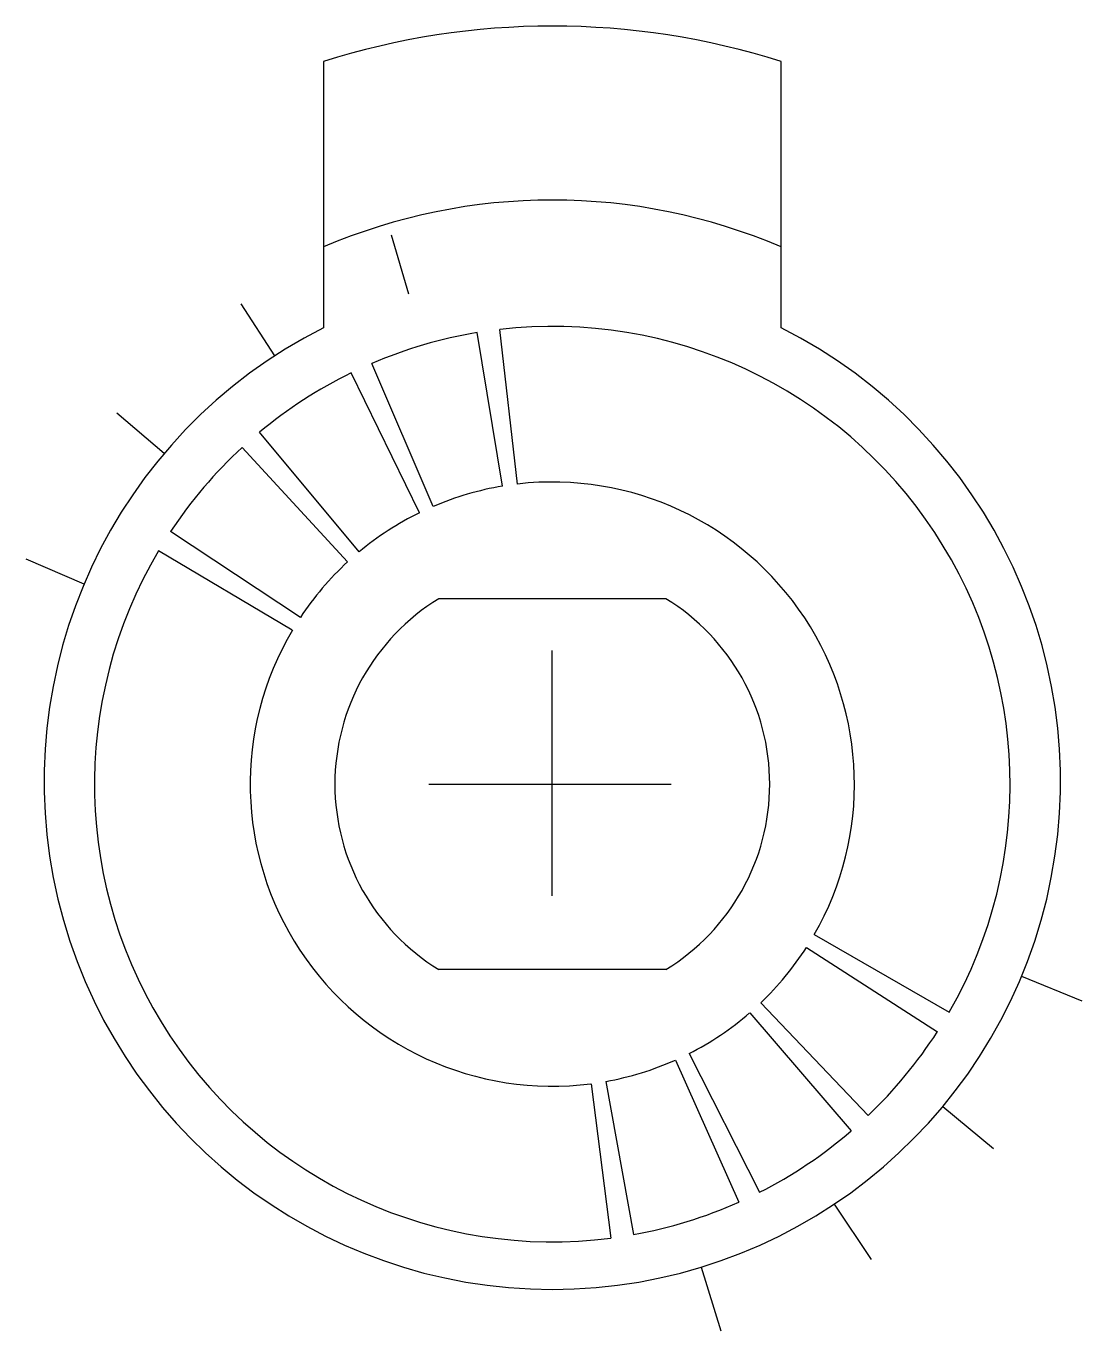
# Model space of a CAD drawing. Header units: millimetres. Extents: x -11.5 to 11.6, y -11.9 to 16.6.
import ezdxf

# ---------------------------------------------------------------- set-up
doc = ezdxf.new("R2010")
doc.units = ezdxf.units.MM

msp = doc.modelspace()

# ---------------------------------------------------------------- linework, layer by layer
for p, q in [((-5, 15.784), (-5, 9.97)), ((5, 9.97), (5, 15.784)), ((-3.136, 10.7), (-3.516, 11.995)), ((-6.061, 9.359), (-6.794, 10.492)), ((-1.085, 6.51), (-1.643, 9.864)), ((-0.758, 6.556), (-1.148, 9.934)), ((-2.601, 6.066), (-3.941, 9.191)), ((-2.901, 5.928), (-4.396, 8.982)), ((-8.478, 7.224), (-9.515, 8.107)), ((-4.222, 5.073), (-6.398, 7.686)), ((-4.471, 4.855), (-6.774, 7.356)), ((-5.503, 3.643), (-8.338, 5.52)), ((-10.229, 4.371), (-11.494, 4.912)), ((-5.679, 3.364), (-8.604, 5.097)), ((2.482, 4.05), (-2.482, 4.05)), ((0, -2.44), (0, 2.921)), ((-2.694, 0), (2.593, 0)), ((5.723, -3.287), (8.671, -4.981)), ((5.552, -3.569), (8.412, -5.408)), ((2.482, -4.05), (-2.482, -4.05)), ((10.251, -4.197), (11.568, -4.736)), ((4.555, -4.776), (6.902, -7.237)), ((4.311, -4.998), (6.531, -7.573)), ((2.988, -5.885), (4.527, -8.917)), ((2.69, -6.027), (4.075, -9.132)), ((0.845, -6.546), (1.28, -9.918)), ((1.171, -6.495), (1.774, -9.841)), ((8.53, -7.043), (9.639, -7.959)), ((6.155, -9.178), (6.962, -10.382)), ((3.253, -10.553), (3.683, -11.945))]:
    msp.add_line(p, q)
for centre, radius, start, end in [((0, 0.06), 16.5, 72.3603, 107.6397), ((0, 0.06), 12.7, 66.815, 113.185), ((0, 0), 10, 330.1286, 96.5943), ((0, 0.06), 11.1, 116.7726, 63.2274), ((0, 0), 10, 99.4594, 113.2119), ((0, 0), 10, 116.0769, 129.7748), ((0, 0), 10, 132.6398, 146.4943), ((0, 0), 6.6, 330.1286, 96.5943), ((0, 0), 6.6, 99.4594, 113.2119), ((0, 0), 6.6, 116.0769, 129.7748), ((0, 0), 10, 149.3594, 277.3548), ((0, 0), 6.6, 132.6398, 146.4943), ((0, 0), 4.75, 121.5009, 238.4991), ((0, 0), 4.75, 301.5009, 58.4991), ((0, 0), 6.6, 149.3594, 277.3548), ((0, 0), 6.6, 313.6425, 327.2636), ((0, 0), 6.6, 296.9149, 310.7774), ((0, 0), 10, 313.6425, 327.2636), ((0, 0), 6.6, 280.2199, 294.0499), ((0, 0), 10, 296.9149, 310.7774), ((0, 0), 10, 280.2199, 294.0499)]:
    msp.add_arc(centre, radius, start, end)

doc.saveas('drawing.dxf')
